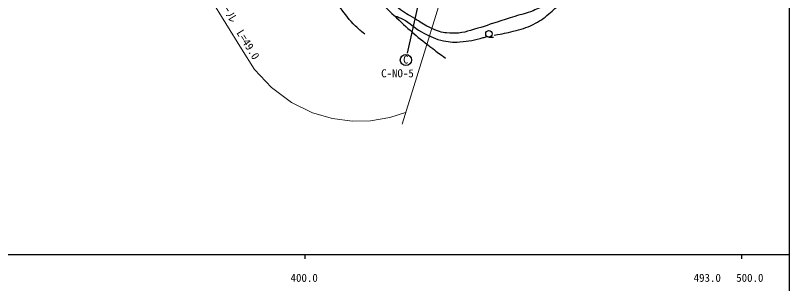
# Model space of a CAD drawing. Units: millimetres, scale not verified. Extents: x 40000 to 680000, y 20000 to 380000.
# Drawn here: x 401728 to 579000, y 198357 to 259688 of the extents above; entities that cross this region are included whole.
import ezdxf
from ezdxf.enums import TextEntityAlignment as Align

# ---------------------------------------------------------------- set-up
doc = ezdxf.new("R2010")
doc.units = ezdxf.units.MM
doc.header["$LTSCALE"] = 1000
for name, color, linetype, lineweight in [('M-BGD', 7, 'Continuous', 25), ('M-STR-HTXT', 7, 'Continuous', 13), ('M-STR-STRC', 7, 'Continuous', 25), ('M-TTL-BAND', 7, 'Continuous', 25)]:
    doc.layers.add(name, color=color, linetype=linetype, lineweight=lineweight)
doc.styles.add('ＭＳ ゴシック', font='')
doc.styles.get('ＭＳ ゴシック').set_extended_font_data('MS Gothic')

msp = doc.modelspace()

# ---------------------------------------------------------------- linework, layer by layer
at = {"layer": 'M-BGD'}
msp.add_line((510169, 254730), (511169, 254730), dxfattribs=at)
msp.add_circle((510169, 255480), 750, dxfattribs=at)
for points, knots in [([(528774, 279023), (528324, 276490), (528211, 275786), (527719, 273739), (527313, 272050), (527011, 271123), (526558, 269446), (526127, 267848), (526051, 266899), (525456, 265355), (525197, 264684), (525040, 264296), (524615, 263716), (524157, 263092), (523810, 262799), (523179, 262353), (522124, 261608), (521473, 261258), (520278, 260772), (518690, 260126), (517719, 259997), (516086, 259481), (514514, 258984), (513639, 258689), (512068, 258190), (509692, 257435), (508381, 256941), (505975, 256289), (504911, 256001), (504319, 255757), (503219, 255680), (502151, 255606), (501545, 255601), (500478, 255695), (499823, 255752), (499454, 255824), (498824, 256014), (497859, 256304), (497340, 256550), (496445, 257015), (495117, 257704), (494427, 258188), (493153, 258973), (491682, 259879), (490788, 260291), (489425, 261352), (488566, 262019), (488142, 262463), (487351, 263208), (487000, 263538), (486735, 263666), (486466, 264064), (486338, 264253), (486285, 264333), (486175, 264571)], [0, 0, 0, 0, 1, 1, 1, 2, 2, 2, 3, 3, 3, 4, 4, 4, 5, 5, 5, 6, 6, 6, 7, 7, 7, 8, 8, 8, 9, 9, 9, 10, 10, 10, 11, 11, 11, 12, 12, 12, 13, 13, 13, 14, 14, 14, 15, 15, 15, 16, 16, 16, 17, 17, 17, 18, 18, 18, 18]), ([(511394, 255209), (513443, 255550), (514054, 255660), (515723, 256101), (517542, 256581), (518601, 256800), (520293, 257624), (521823, 258369), (522594, 258975), (523904, 260061), (524983, 260954), (525606, 261486), (526385, 262650), (527062, 263662), (527225, 264358), (527647, 265500), (528169, 266913), (528324, 267750), (528735, 269199), (529270, 271090), (529410, 272197), (530062, 274051), (530459, 275181), (530606, 275578), (531176, 276907)], [0, 0, 0, 0, 1, 1, 1, 2, 2, 2, 3, 3, 3, 4, 4, 4, 5, 5, 5, 6, 6, 6, 7, 7, 7, 8, 8, 8, 8]), ([(481736, 255440), (480718, 256220), (480420, 256500), (479631, 257240), (478043, 258730), (477408, 259810), (476060, 261520), (474296, 263757), (473406, 265085), (471677, 267349), (470333, 269108), (469644, 270147), (468194, 271820), (467467, 272659), (467221, 272946), (466291, 273930)], [0, 0, 0, 0, 1, 1, 1, 2, 2, 2, 3, 3, 3, 4, 4, 4, 5, 5, 5, 5]), ([(483295, 266230), (484098, 264779), (484395, 264326), (485222, 263189), (486496, 261438), (487432, 260624), (489007, 259138), (492093, 256229), (493888, 254652), (497275, 252099), (498416, 251239), (498798, 250935), (500230, 249941)], [0, 0, 0, 0, 1, 1, 1, 2, 2, 2, 3, 3, 3, 4, 4, 4, 4]), ([(488569, 259647), (489443, 259326), (489710, 259186), (490419, 258842), (492226, 257965), (492905, 256903), (494683, 255970), (496355, 255093), (497290, 254510), (499122, 254055), (500787, 253642), (501786, 253492), (503495, 253642), (505621, 253828), (506806, 254077), (508870, 254621), (509212, 254712), (509333, 254736), (509744, 254862)], [0, 0, 0, 0, 1, 1, 1, 2, 2, 2, 3, 3, 3, 4, 4, 4, 5, 5, 5, 6, 6, 6, 6])]:
    msp.add_open_spline(points, degree=3, knots=knots, dxfattribs=at)
at = {"layer": 'M-STR-HTXT'}
for p, q in [((439166, 275259), (453493, 252063)), ((490257, 234846), (498993, 262901)), ((453493, 252063), (456434, 247312)), ((456434, 247312), (460337, 243240)), ((460337, 243240), (464919, 239789)), ((464919, 239789), (469764, 237414)), ((469764, 237414), (474327, 236132)), ((474327, 236132), (478852, 235528)), ((483037, 235604), (487470, 236349)), ((487470, 236349), (491085, 237505)), ((478852, 235528), (483037, 235604))]:
    msp.add_line(p, q, dxfattribs=at)
at = {"layer": 'M-STR-STRC'}
msp.add_line((493866, 261957), (491425, 251091), dxfattribs=at)
msp.add_circle((491136, 249502), 1290, dxfattribs=at)
at = {"layer": 'M-TTL-BAND'}
for p, q in [((579000, 20000), (579000, 370000)), ((40000, 205000), (579000, 205000)), ((468000, 205000), (468000, 204000)), ((568000, 205000), (568000, 204000))]:
    msp.add_line(p, q, dxfattribs=at)

# ---------------------------------------------------------------- texts
at = {"layer": 'M-STR-HTXT', "style": 'ＭＳ ゴシック'}
for s, rotation, p in [('ガードレール', 301.702, (442756, 270282)), ('L=49.0', 301.734, (451791, 255462))]:
    msp.add_text(s, height=1833, rotation=rotation, dxfattribs=at).set_placement(p, align=Align.BOTTOM_LEFT)
at = {"layer": 'M-STR-STRC', "style": 'ＭＳ ゴシック'}
for s, p in [('C', (490508, 248148)), ('C-NO-5', (485474, 244996))]:
    msp.add_text(s, height=1833, dxfattribs=at).set_placement(p, align=Align.BOTTOM_LEFT)
at = {"layer": 'M-TTL-BAND', "style": 'ＭＳ ゴシック'}
for s, p in [('400.0', (467844, 198195)), ('493.0', (560163, 198195)), ('500.0', (569909, 198195))]:
    msp.add_text(s, height=1833, dxfattribs=at).set_placement(p, align=Align.BOTTOM_CENTER)

doc.saveas('drawing.dxf')
